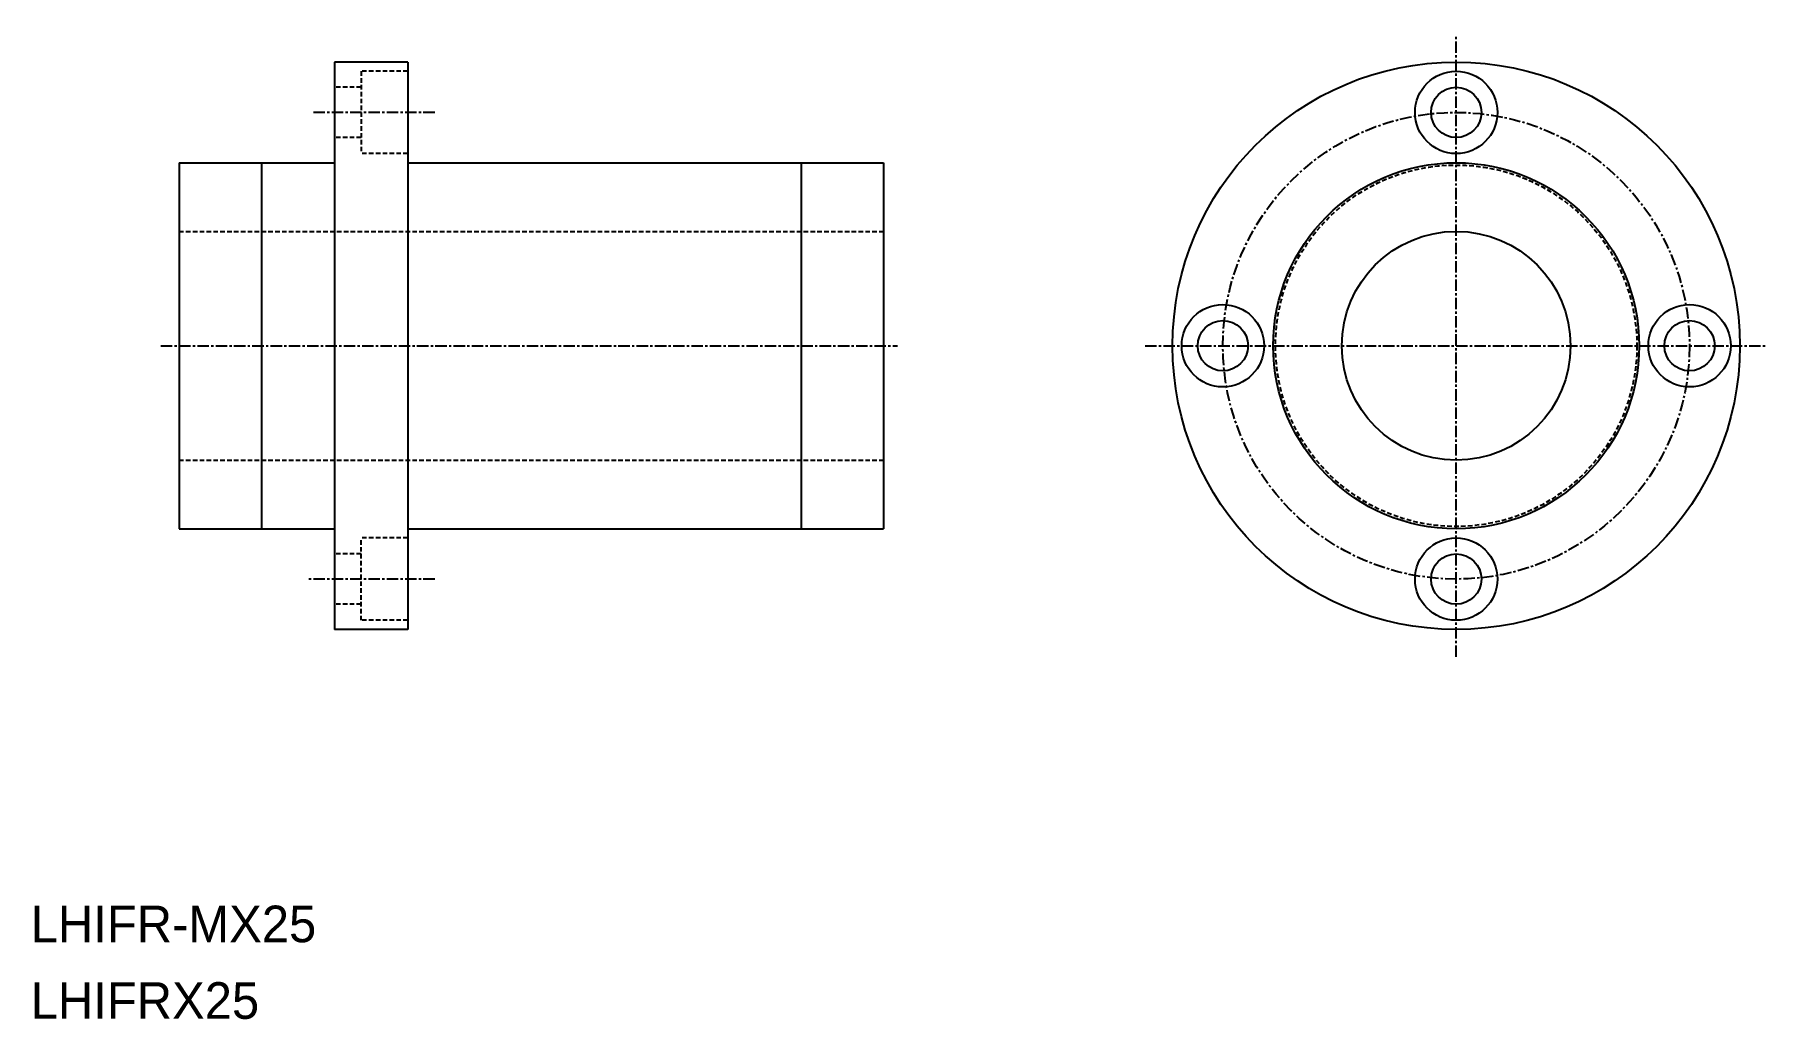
# Model space of a CAD drawing. Extents: x 176 to 365, y 131 to 238.
import ezdxf

# ---------------------------------------------------------------- set-up
doc = ezdxf.new("R2010")
doc.units = 0
doc.linetypes.add('CENTER', pattern=[2, 1.25, -0.25, 0.25, -0.25])
doc.linetypes.add('DASHED', pattern=[0.75, 0.5, -0.25])
doc.layers.get('0').update_dxf_attribs({"linetype": 'CONTINUOUS'})
doc.layers.add('CENTER', color=1, linetype='CENTER')

msp = doc.modelspace()

# ---------------------------------------------------------------- linework, layer by layer
at = {"color": 7, "linetype": 'CONTINUOUS'}
for p, q in [((208.69, 235.46), (208.69, 173.46)), ((216.69, 235.46), (208.69, 235.46)), ((216.69, 235.46), (216.69, 173.46)), ((191.69, 224.46), (208.69, 224.46)), ((191.69, 224.46), (191.69, 184.46)), ((200.69, 224.46), (200.69, 184.46)), ((216.69, 224.46), (268.69, 224.46)), ((259.69, 224.46), (259.69, 184.46)), ((268.69, 224.46), (268.69, 184.46)), ((191.69, 184.46), (208.69, 184.46)), ((216.69, 184.46), (268.69, 184.46)), ((216.69, 173.46), (208.69, 173.46))]:
    msp.add_line(p, q, dxfattribs=at)
at = {"color": 3, "linetype": 'DASHED'}
for p, q in [((211.59, 234.46), (211.59, 225.46)), ((216.69, 234.46), (211.59, 234.46)), ((211.59, 232.71), (208.69, 232.71)), ((211.59, 227.21), (208.69, 227.21)), ((216.69, 225.46), (211.59, 225.46)), ((191.69, 216.96), (268.69, 216.96)), ((191.69, 191.96), (268.69, 191.96)), ((211.59, 174.46), (211.59, 183.46)), ((216.69, 183.46), (211.59, 183.46)), ((211.59, 181.71), (208.69, 181.71)), ((211.59, 176.21), (208.69, 176.21)), ((216.69, 174.46), (211.59, 174.46))]:
    msp.add_line(p, q, dxfattribs=at)
at = {"color": 7, "linetype": 'CONTINUOUS'}
for centre, radius in [((331.26, 204.46), 31), ((331.26, 229.96), 4.5), ((331.26, 229.96), 2.75), ((331.26, 204.46), 20), ((331.26, 204.46), 12.5), ((305.76, 204.46), 4.5), ((356.76, 204.46), 4.5), ((305.76, 204.46), 2.75), ((356.76, 204.46), 2.75), ((331.26, 178.96), 4.5), ((331.26, 178.96), 2.75)]:
    msp.add_circle(centre, radius, dxfattribs=at)
at = {"color": 3, "linetype": 'DASHED'}
msp.add_circle((331.26, 204.46), 19.75, dxfattribs=at)
at = {"layer": 'CENTER', "color": 1, "linetype": 'CENTER'}
for p, q in [((331.26, 170.46), (331.26, 238.46)), ((219.63, 229.96), (206.13, 229.96)), ((189.69, 204.46), (270.19, 204.46)), ((297.26, 204.46), (365.26, 204.46)), ((219.63, 178.96), (205.63, 178.96))]:
    msp.add_line(p, q, dxfattribs=at)
msp.add_circle((331.26, 204.46), 25.5, dxfattribs=at)

# ---------------------------------------------------------------- texts
at = {"color": 7, "linetype": 'CONTINUOUS'}
for s, p in [('LHIFR-MX25', (175.47, 139.28)), ('LHIFRX25', (175.47, 130.91))]:
    msp.add_text(s, height=4, dxfattribs=at).set_placement(p)

doc.saveas('drawing.dxf')
